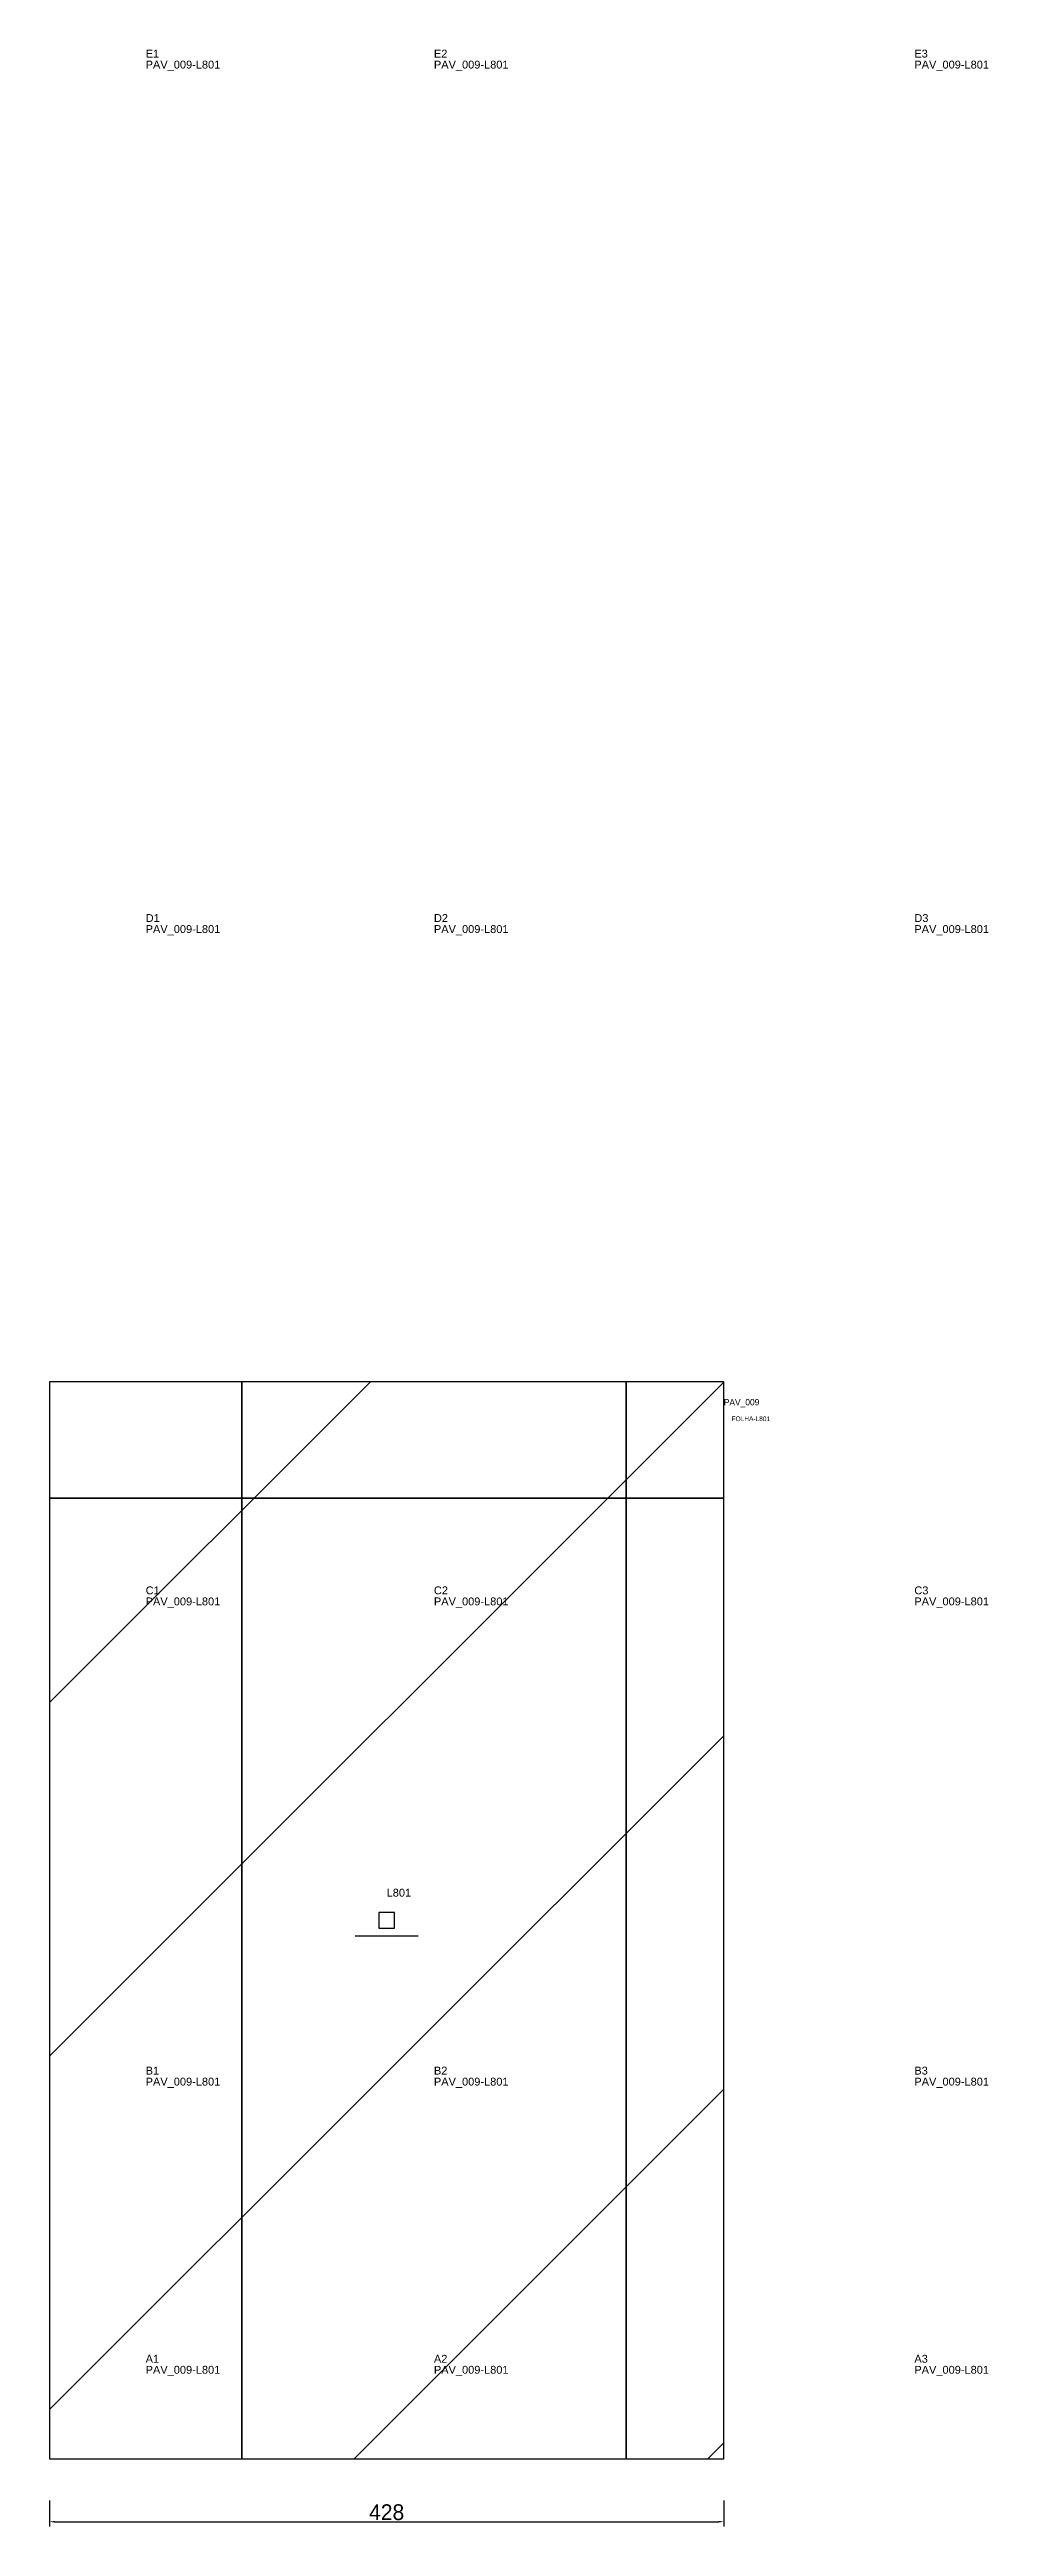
# Model space of a CAD drawing. Header units: metres. Extents: x 222 to 818, y -526 to 1048.
import ezdxf

# ---------------------------------------------------------------- set-up
doc = ezdxf.new("R2010")
doc.units = ezdxf.units.M
for name, color, linetype in [('3', 3, 'CONTINUOUS'), ('AUX00', 7, 'CONTINUOUS'), ('COTA', 241, 'CONTINUOUS'), ('FOLHA', 255, 'CONTINUOUS'), ('Hachura', 251, 'CONTINUOUS'), ('NOMENCLATURA', 7, 'CONTINUOUS'), ('Nível', 160, 'CONTINUOUS'), ('Painéis', 200, 'CONTINUOUS'), ('Pilares', 5, 'CONTINUOUS'), ('SARR_2.2x7', 40, 'CONTINUOUS')]:
    doc.layers.add(name, color=color, linetype=linetype)
doc.styles.add('ARIAL', font='Arial.ttf')
doc.styles.add('STR_STANDARD', font='arial.ttf')
doc.dimstyles.new('EZ DXF', dxfattribs={"dimtxt": 10, "dimasz": 3.5, "dimexe": 3, "dimexo": 1.5, "dimgap": 1, "dimtad": 1, "dimdec": 1, "dimdsep": 46, "dimcen": 2.5, "dimazin": 3, "dimtfac": 1, "dimtmove": 0, "dimatfit": 3})

msp = doc.modelspace()

# ---------------------------------------------------------------- hatches: boundary and pattern name
at = {"layer": 'Hachura'}
h = msp.add_hatch(dxfattribs=at)
h.set_pattern_fill('ANSI31', scale=50)
h.paths.add_polyline_path([(650.2, 201.5), (222.2, 201.5), (222.2, -482.5), (650.2, -482.5)])
h = msp.add_hatch(dxfattribs=at)
h.set_pattern_fill('ANSI31', scale=50)
h.paths.add_polyline_path([(650.2, 201.5), (222.2, 201.5), (222.2, -482.5), (650.2, -482.5)])

# ---------------------------------------------------------------- linework, layer by layer
at = {"layer": '3'}
for points in [[(344.2, -482.5), (344.2, 201.5)], [(344.2, -482.5), (344.2, 201.5)], [(588.2, -482.5), (588.2, 201.5)], [(588.2, -482.5), (588.2, 201.5)], [(222.2, 127.5), (650.2, 127.5)], [(222.2, 127.5), (650.2, 127.5)]]:
    msp.add_lwpolyline(points, close=True, dxfattribs=at)
at = {"layer": 'Painéis', "color": 200}
for p, q in [((650.2, 201.5), (222.2, 201.5)), ((222.2, 201.5), (222.2, -482.5)), ((650.2, 201.5), (222.2, 201.5)), ((222.2, 201.5), (222.2, -482.5)), ((650.2, -482.5), (650.2, 201.5)), ((650.2, -482.5), (650.2, 201.5)), ((222.2, -482.5), (650.2, -482.5)), ((222.2, -482.5), (650.2, -482.5))]:
    msp.add_line(p, q, dxfattribs=at)
at = {"layer": 'Pilares'}
msp.add_lwpolyline([(431.2, -145.5), (441.2, -145.5), (441.2, -135.5), (431.2, -135.5)], close=True, dxfattribs=at)
msp.add_lwpolyline([(431.2, -145.5), (441.2, -145.5), (441.2, -135.5), (431.2, -135.5)], close=True, dxfattribs=at)
at = {"layer": 'SARR_2.2x7'}
msp.add_line((416.2, -150.5), (456.2, -150.5), dxfattribs=at)
msp.add_line((416.2, -150.5), (456.2, -150.5), dxfattribs=at)

# ---------------------------------------------------------------- texts
at = {"layer": '3', "style": 'STR_STANDARD'}
for s, p in [('E1', (283.2, 1042.5)), ('E1', (283.2, 1042.5)), ('E2', (466.2, 1042.5)), ('E2', (466.2, 1042.5)), ('E3', (771.2, 1042.5)), ('E3', (771.2, 1042.5)), ('D1', (283.2, 493.5)), ('D1', (283.2, 493.5)), ('D2', (466.2, 493.5)), ('D2', (466.2, 493.5)), ('D3', (771.2, 493.5)), ('D3', (771.2, 493.5)), ('C1', (283.2, 66.5)), ('C1', (283.2, 66.5)), ('C2', (466.2, 66.5)), ('C2', (466.2, 66.5)), ('C3', (771.2, 66.5)), ('C3', (771.2, 66.5)), ('B1', (283.2, -238.5)), ('B1', (283.2, -238.5)), ('B2', (466.2, -238.5)), ('B2', (466.2, -238.5)), ('B3', (771.2, -238.5)), ('B3', (771.2, -238.5)), ('A1', (283.2, -421.5)), ('A1', (283.2, -421.5)), ('A2', (466.2, -421.5)), ('A2', (466.2, -421.5)), ('A3', (771.2, -421.5)), ('A3', (771.2, -421.5))]:
    msp.add_text(s, height=5, dxfattribs=at).set_placement(p)
at = {"layer": 'AUX00', "style": 'STR_STANDARD'}
for p in [(283.2, 1035.5), (283.2, 1035.5), (466.2, 1035.5), (466.2, 1035.5), (771.2, 1035.5), (771.2, 1035.5), (283.2, 486.5), (283.2, 486.5), (466.2, 486.5), (466.2, 486.5), (771.2, 486.5), (771.2, 486.5), (283.2, 59.5), (283.2, 59.5), (466.2, 59.5), (466.2, 59.5), (771.2, 59.5), (771.2, 59.5), (283.2, -245.5), (283.2, -245.5), (466.2, -245.5), (466.2, -245.5), (771.2, -245.5), (771.2, -245.5), (283.2, -428.5), (283.2, -428.5), (466.2, -428.5), (466.2, -428.5), (771.2, -428.5), (771.2, -428.5)]:
    msp.add_text('PAV_009-L801', height=5, dxfattribs=at).set_placement(p)
at = {"layer": 'FOLHA'}
msp.add_text('FOLHA-L801', height=3, dxfattribs=at).set_placement((655.2, 176.5))
msp.add_text('FOLHA-L801', height=3, dxfattribs=at).set_placement((655.2, 176.5))
at = {"layer": 'NOMENCLATURA', "insert": (436.2, -120.5), "char_height": 5, "attachment_point": 1, "style": 'ARIAL'}
msp.add_mtext('L801', dxfattribs=at)
msp.add_mtext('L801', dxfattribs=at)
at = {"layer": 'Nível'}
msp.add_text('PAV_009', height=4, dxfattribs=at).set_placement((650.2, 186.5))
msp.add_text('PAV_009', height=4, dxfattribs=at).set_placement((650.2, 186.5))

# ---------------------------------------------------------------- dimensions: what is measured, and where the dimension line sits
at = {"layer": 'COTA'}
msp.add_linear_dim(base=(222.2, -522.5), p1=(222.2, -507.5), p2=(650.2, -507.5), dimstyle='EZ DXF', dxfattribs=at).render()
msp.add_linear_dim(base=(222.2, -522.5), p1=(222.2, -507.5), p2=(650.2, -507.5), dimstyle='EZ DXF', dxfattribs=at).render()

doc.saveas('drawing.dxf')
